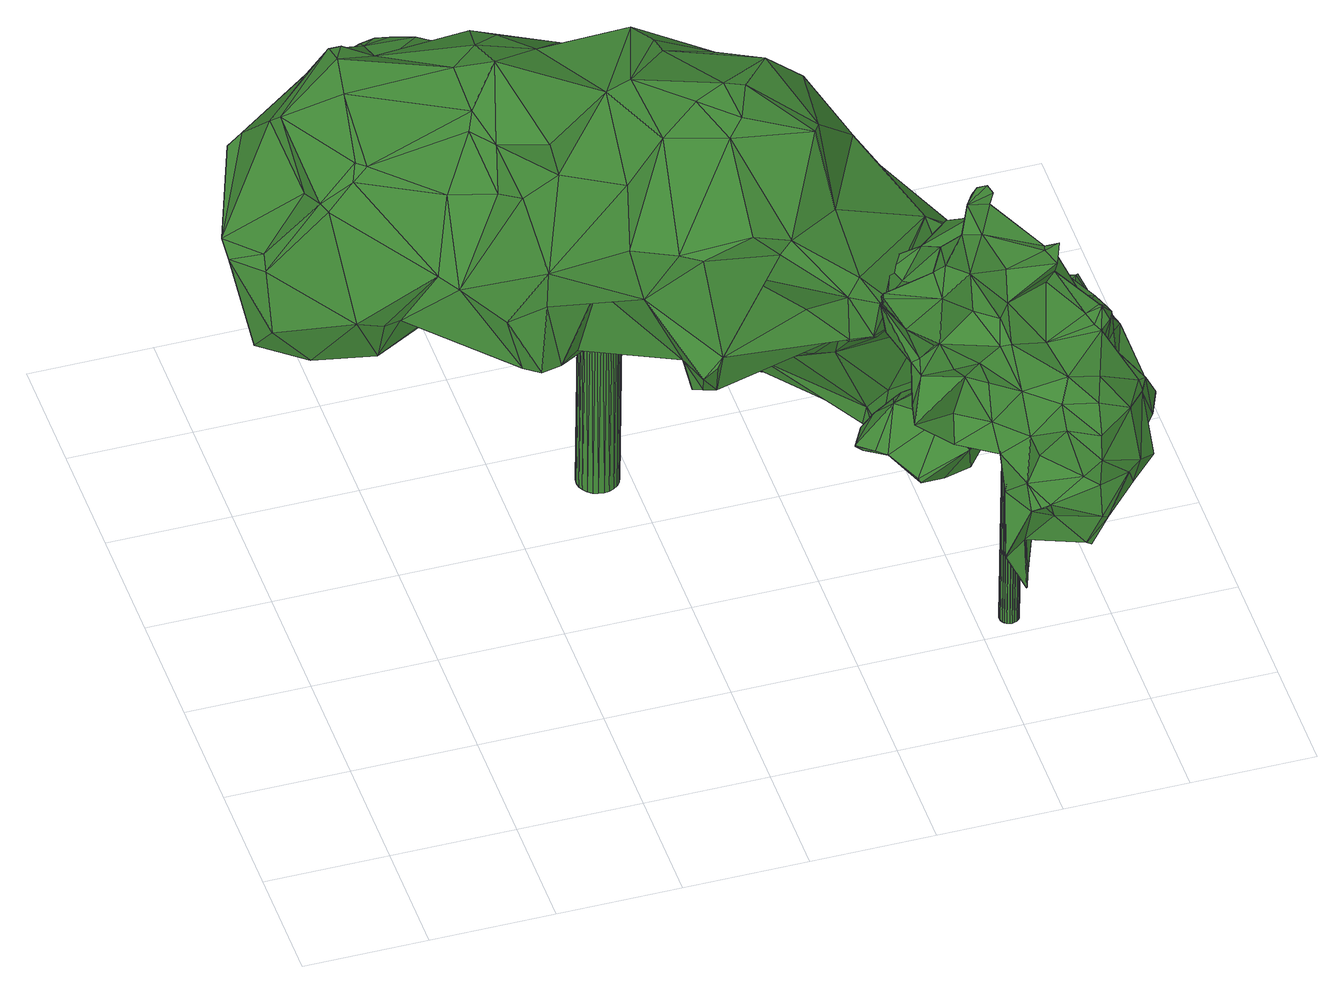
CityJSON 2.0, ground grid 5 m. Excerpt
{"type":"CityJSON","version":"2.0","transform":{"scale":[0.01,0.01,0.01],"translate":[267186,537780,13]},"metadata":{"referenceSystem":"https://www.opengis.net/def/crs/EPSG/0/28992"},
"CityObjects":{
"tree1":{"type":"SolitaryVegetationObject","attributes":{"gtid":66,"crown_width_m":21.35,"crown_median_z":25.38,"crown_r50_m":0.477,"crown_porosity":0.88,"trunk_H_m":12.25,"trunk_DBH_m":1.67,"trunk_radius_m":0.837,"trunk_base_height_m":13.13,"original_gtid":"66"},"geometry":[{"type":"Solid","lod":"3","boundaries":[[[[0,1,2]],[[3,4,5]],[[6,7,8]],[[9,6,8]],[[10,11,12]],[[13,14,15]],[[13,15,16]],[[17,0,18]],[[19,20,21]],[[22,23,24]],[[25,24,23]],[[26,27,28]],[[29,30,31]],[[26,28,32]],[[33,34,35]],[[6,36,37]],[[34,38,35]],[[34,39,38]],[[40,41,42]],[[43,44,45]],[[46,47,48]],[[49,50,51]],[[52,53,48]],[[54,35,38]],[[55,56,14]],[[57,58,59]],[[59,58,60]],[[46,48,53]],[[61,60,62]],[[63,64,21]],[[65,66,67]],[[68,1,69]],[[70,71,72]],[[73,74,75]],[[76,77,78]],[[79,80,74]],[[81,82,83]],[[84,66,31]],[[84,31,72]],[[85,86,87]],[[85,75,86]],[[53,88,89]],[[85,73,75]],[[52,88,53]],[[39,43,38]],[[53,89,46]],[[46,89,90]],[[91,92,93]],[[25,23,94]],[[95,76,96]],[[43,97,54]],[[98,99,100]],[[86,75,45]],[[44,86,45]],[[101,95,96]],[[6,102,36]],[[103,104,77]],[[105,106,61]],[[55,14,13]],[[54,38,43]],[[107,73,108]],[[107,79,73]],[[109,42,110]],[[111,112,113]],[[91,93,114]],[[115,51,50]],[[72,71,116]],[[80,97,43]],[[109,117,118]],[[75,119,45]],[[19,21,120]],[[64,120,21]],[[121,96,76]],[[122,123,124]],[[121,78,77]],[[20,125,4]],[[126,127,128]],[[129,130,131]],[[22,129,131]],[[130,129,98]],[[15,132,133]],[[109,118,42]],[[0,2,134]],[[22,24,129]],[[25,129,24]],[[131,135,136]],[[137,138,139]],[[128,140,141]],[[142,23,143]],[[42,118,40]],[[138,137,118]],[[144,145,146]],[[147,30,29]],[[94,142,148]],[[107,108,149]],[[1,150,100]],[[151,152,143]],[[7,137,139]],[[15,14,153]],[[154,155,47]],[[156,157,158]],[[55,27,56]],[[41,145,42]],[[133,159,160]],[[133,160,161]],[[65,162,66]],[[6,37,7]],[[69,1,17]],[[76,78,121]],[[163,164,165]],[[134,18,0]],[[4,166,167]],[[1,0,17]],[[168,169,170]],[[168,170,171]],[[51,115,82]],[[3,20,4]],[[172,173,174]],[[159,174,173]],[[66,162,175]],[[83,176,177]],[[177,174,83]],[[172,174,177]],[[61,178,105]],[[179,148,142]],[[23,22,136]],[[15,161,16]],[[67,180,116]],[[98,129,99]],[[76,95,181]],[[182,27,183]],[[183,40,37]],[[58,49,51]],[[62,60,58]],[[172,63,184]],[[185,186,95]],[[187,188,92]],[[135,92,188]],[[73,189,52]],[[85,189,73]],[[190,37,40]],[[52,189,88]],[[34,191,39]],[[192,39,191]],[[193,93,130]],[[111,194,102]],[[128,195,126]],[[128,127,196]],[[133,132,159]],[[153,112,197]],[[159,132,174]],[[83,174,132]],[[154,47,46]],[[107,96,79]],[[80,79,121]],[[121,79,96]],[[48,47,149]],[[126,145,198]],[[33,199,200]],[[201,200,199]],[[88,189,70]],[[71,70,189]],[[202,203,204]],[[203,157,204]],[[153,132,15]],[[116,71,189]],[[87,189,85]],[[116,189,87]],[[175,31,66]],[[7,190,137]],[[182,183,37]],[[190,118,137]],[[190,40,118]],[[148,2,100]],[[68,205,150]],[[179,134,2]],[[190,7,37]],[[134,179,18]],[[7,139,8]],[[94,23,142]],[[81,206,51]],[[51,206,207]],[[182,36,102]],[[208,209,210]],[[61,62,178]],[[102,8,178]],[[211,203,202]],[[145,212,198]],[[161,213,123]],[[131,136,22]],[[27,13,28]],[[214,183,27]],[[183,214,215]],[[179,2,148]],[[89,208,90]],[[208,70,216]],[[116,180,72]],[[113,112,14]],[[106,138,117]],[[106,117,18]],[[138,105,139]],[[8,139,105]],[[8,105,178]],[[217,218,141]],[[159,173,160]],[[219,160,173]],[[220,160,219]],[[221,222,223]],[[221,110,222]],[[224,164,163]],[[224,225,164]],[[167,5,4]],[[220,226,227]],[[3,227,226]],[[169,11,114]],[[169,168,10]],[[45,119,80]],[[45,80,43]],[[1,100,2]],[[220,227,124]],[[228,34,229]],[[91,11,120]],[[114,11,91]],[[219,226,220]],[[230,231,232]],[[21,233,63]],[[98,205,171]],[[90,234,46]],[[228,65,191]],[[113,194,111]],[[182,102,194]],[[120,11,235]],[[165,235,11]],[[11,169,12]],[[145,144,212]],[[120,64,187]],[[125,165,164]],[[182,56,27]],[[90,210,236]],[[172,184,173]],[[219,173,184]],[[62,207,206]],[[81,51,82]],[[237,146,238]],[[3,5,227]],[[142,239,179]],[[20,235,125]],[[33,200,229]],[[131,130,93]],[[130,98,193]],[[79,74,73]],[[165,11,10]],[[83,115,176]],[[29,240,147]],[[179,60,61]],[[219,233,3]],[[13,201,32]],[[115,83,82]],[[141,218,241]],[[224,198,225]],[[225,198,242]],[[32,28,13]],[[242,198,212]],[[214,27,26]],[[187,91,120]],[[205,218,217]],[[243,244,185]],[[26,181,214]],[[90,211,202]],[[146,237,230]],[[168,165,10]],[[205,98,100]],[[150,205,100]],[[135,131,93]],[[204,232,231]],[[41,146,145]],[[168,217,165]],[[156,204,157]],[[201,199,32]],[[42,145,110]],[[225,245,204]],[[120,235,19]],[[246,40,183]],[[81,111,206]],[[236,158,203]],[[18,179,106]],[[230,144,146]],[[230,232,144]],[[112,153,14]],[[126,195,222]],[[241,218,205]],[[19,235,20]],[[164,225,125]],[[115,50,176]],[[112,111,81]],[[68,241,205]],[[63,172,247]],[[63,247,64]],[[64,247,176]],[[177,176,247]],[[177,247,172]],[[187,64,50]],[[95,101,185]],[[145,222,110]],[[241,222,128]],[[128,141,241]],[[153,197,132]],[[156,167,166]],[[243,248,244]],[[155,185,101]],[[161,229,16]],[[229,200,16]],[[65,192,191]],[[194,56,182]],[[240,167,249]],[[228,229,161]],[[237,248,243]],[[237,238,248]],[[237,243,154]],[[155,154,243]],[[90,202,234]],[[84,180,66]],[[72,180,84]],[[243,185,155]],[[246,146,41]],[[223,222,250]],[[33,229,34]],[[181,77,76]],[[227,5,251]],[[167,251,5]],[[193,98,171]],[[10,12,169]],[[34,228,191]],[[160,124,213]],[[220,124,160]],[[246,41,40]],[[252,240,236]],[[242,245,225]],[[219,3,226]],[[184,233,219]],[[15,133,161]],[[217,163,165]],[[179,239,60]],[[60,239,59]],[[20,3,233]],[[20,233,21]],[[203,158,157]],[[184,63,233]],[[116,87,67]],[[87,86,67]],[[86,44,67]],[[213,124,123]],[[202,154,234]],[[202,237,154]],[[46,234,154]],[[202,231,237]],[[237,231,230]],[[194,14,56]],[[202,204,231]],[[221,109,110]],[[105,138,106]],[[55,13,27]],[[52,108,73]],[[181,186,214]],[[102,206,111]],[[129,25,99]],[[4,125,166]],[[114,93,170]],[[195,128,222]],[[69,222,241]],[[88,208,89]],[[236,203,90]],[[211,90,203]],[[251,167,240]],[[251,240,29]],[[160,213,161]],[[240,252,147]],[[29,31,175]],[[88,70,208]],[[253,102,178]],[[69,250,222]],[[148,99,94]],[[59,239,151]],[[254,161,123]],[[150,1,68]],[[69,17,250]],[[132,197,81]],[[162,123,122]],[[254,123,162]],[[43,192,44]],[[43,39,192]],[[26,32,77]],[[9,102,6]],[[9,8,102]],[[156,166,225]],[[225,166,125]],[[122,124,175]],[[122,175,162]],[[175,124,251]],[[29,175,251]],[[239,143,152]],[[251,124,227]],[[127,126,198]],[[48,108,52]],[[149,108,48]],[[61,106,179]],[[128,196,140]],[[68,69,241]],[[232,204,245]],[[225,204,156]],[[221,223,17]],[[17,223,250]],[[181,95,186]],[[145,126,222]],[[148,100,99]],[[185,244,186]],[[90,208,210]],[[193,170,93]],[[26,77,181]],[[210,209,147]],[[16,201,13]],[[200,201,16]],[[30,147,209]],[[58,207,62]],[[245,212,144]],[[245,242,212]],[[144,232,245]],[[255,215,256]],[[77,32,199]],[[188,50,49]],[[67,44,192]],[[65,67,192]],[[193,171,170]],[[37,36,182]],[[57,59,135]],[[240,249,236]],[[141,140,163]],[[141,163,217]],[[196,163,140]],[[138,118,117]],[[33,103,199]],[[238,255,256]],[[214,256,215]],[[244,248,256]],[[143,239,142]],[[25,94,99]],[[187,92,91]],[[135,93,92]],[[252,210,147]],[[67,66,180]],[[155,101,149]],[[96,149,101]],[[107,149,96]],[[155,149,47]],[[252,236,210]],[[171,205,168]],[[168,205,217]],[[196,198,163]],[[163,198,224]],[[132,81,83]],[[112,81,197]],[[18,117,17]],[[17,117,221]],[[109,221,117]],[[75,74,119]],[[125,235,165]],[[58,188,49]],[[57,135,58]],[[135,188,58]],[[146,255,238]],[[59,151,135]],[[135,151,136]],[[151,239,152]],[[23,151,143]],[[136,151,23]],[[127,198,196]],[[167,156,158]],[[167,158,249]],[[249,158,236]],[[254,228,161]],[[238,256,248]],[[199,103,77]],[[121,77,104]],[[72,216,70]],[[31,216,72]],[[114,170,169]],[[178,62,253]],[[51,207,58]],[[119,74,80]],[[254,162,65]],[[254,65,228]],[[176,50,64]],[[188,187,50]],[[246,183,255]],[[246,255,146]],[[183,215,255]],[[31,30,216]],[[253,206,102]],[[62,206,253]],[[14,194,113]],[[54,97,104]],[[121,104,80]],[[80,104,97]],[[33,104,103]],[[35,104,33]],[[54,104,35]],[[186,244,256]],[[186,256,214]],[[30,209,216]],[[216,209,208]],[[257,258,259]],[[257,259,260]],[[260,259,261]],[[260,261,262]],[[259,258,263]],[[259,263,261]],[[261,263,264]],[[261,264,262]],[[263,258,265]],[[263,265,264]],[[264,265,266]],[[264,266,262]],[[265,258,267]],[[265,267,266]],[[266,267,268]],[[266,268,262]],[[267,258,269]],[[267,269,268]],[[268,269,270]],[[268,270,262]],[[269,258,271]],[[269,271,270]],[[270,271,272]],[[270,272,262]],[[271,258,273]],[[271,273,272]],[[272,273,274]],[[272,274,262]],[[273,258,275]],[[273,275,274]],[[274,275,276]],[[274,276,262]],[[275,258,277]],[[275,277,276]],[[276,277,278]],[[276,278,262]],[[277,258,279]],[[277,279,278]],[[278,279,280]],[[278,280,262]],[[279,258,281]],[[279,281,280]],[[280,281,282]],[[280,282,262]],[[281,258,283]],[[281,283,282]],[[282,283,284]],[[282,284,262]],[[283,258,285]],[[283,285,284]],[[284,285,286]],[[284,286,262]],[[285,258,287]],[[285,287,286]],[[286,287,288]],[[286,288,262]],[[287,258,289]],[[287,289,288]],[[288,289,290]],[[288,290,262]],[[289,258,291]],[[289,291,290]],[[290,291,292]],[[290,292,262]],[[291,258,293]],[[291,293,292]],[[292,293,294]],[[292,294,262]],[[293,258,295]],[[293,295,294]],[[294,295,296]],[[294,296,262]],[[295,258,297]],[[295,297,296]],[[296,297,298]],[[296,298,262]],[[297,258,299]],[[297,299,298]],[[298,299,300]],[[298,300,262]],[[299,258,301]],[[299,301,300]],[[300,301,302]],[[300,302,262]],[[301,258,303]],[[301,303,302]],[[302,303,304]],[[302,304,262]],[[303,258,305]],[[303,305,304]],[[304,305,306]],[[304,306,262]],[[305,258,257]],[[305,257,306]],[[306,257,260]],[[306,260,262]]]]}]},
"tree2":{"type":"SolitaryVegetationObject","attributes":{"gtid":135,"crown_width_m":10.84,"crown_median_z":24.86,"crown_r50_m":0.402,"crown_porosity":0.897,"trunk_H_m":11.74,"trunk_DBH_m":0.772,"trunk_radius_m":0.386,"trunk_base_height_m":13.12,"original_gtid":"135"},"geometry":[{"type":"Solid","lod":"3","boundaries":[[[[307,308,309]],[[310,311,312]],[[313,314,315]],[[316,317,318]],[[319,320,321]],[[322,323,324]],[[325,326,327]],[[328,329,330]],[[331,332,333]],[[334,335,336]],[[337,335,334]],[[338,339,340]],[[341,342,343]],[[344,345,346]],[[347,348,349]],[[350,351,352]],[[353,354,334]],[[355,356,357]],[[358,359,360]],[[361,362,363]],[[364,363,362]],[[365,366,367]],[[368,369,370]],[[371,372,355]],[[373,367,366]],[[374,375,376]],[[322,377,323]],[[325,378,379]],[[350,380,381]],[[382,383,384]],[[385,386,308]],[[310,387,388]],[[389,388,387]],[[390,391,392]],[[393,369,394]],[[395,396,397]],[[368,394,369]],[[398,399,361]],[[400,335,401]],[[400,401,402]],[[403,404,405]],[[406,407,408]],[[348,409,410]],[[348,410,411]],[[412,413,414]],[[312,354,387]],[[312,387,310]],[[371,357,372]],[[412,312,415]],[[416,393,417]],[[418,419,420]],[[390,416,391]],[[359,421,422]],[[417,423,416]],[[424,405,425]],[[328,426,427]],[[412,414,312]],[[337,312,414]],[[391,428,392]],[[329,429,330]],[[339,430,315]],[[327,326,431]],[[351,432,360]],[[312,311,415]],[[413,412,415]],[[310,415,311]],[[433,434,435]],[[436,434,433]],[[380,356,437]],[[365,438,439]],[[440,347,441]],[[442,431,443]],[[349,411,319]],[[444,343,445]],[[349,348,411]],[[446,339,447]],[[448,449,450]],[[451,452,333]],[[453,415,310]],[[454,455,456]],[[457,458,459]],[[460,325,327]],[[319,321,461]],[[393,462,463]],[[361,399,362]],[[464,315,430]],[[406,433,407]],[[436,433,406]],[[465,466,467]],[[467,466,468]],[[469,330,429]],[[330,444,328]],[[325,470,326]],[[379,470,325]],[[471,355,472]],[[473,472,355]],[[427,362,399]],[[364,362,427]],[[427,426,364]],[[439,474,475]],[[476,464,402]],[[449,384,477]],[[477,384,478]],[[479,477,478]],[[480,419,382]],[[440,419,480]],[[336,481,482]],[[465,483,466]],[[478,484,485]],[[355,372,473]],[[384,383,478]],[[486,487,488]],[[428,423,417]],[[488,485,486]],[[365,455,489]],[[477,490,491]],[[492,493,494]],[[487,495,496]],[[482,481,430]],[[489,497,380]],[[416,423,391]],[[487,496,488]],[[469,341,444]],[[482,498,336]],[[381,346,351]],[[357,499,372]],[[456,500,501]],[[456,501,454]],[[493,502,503]],[[471,459,355]],[[314,313,504]],[[505,463,462]],[[346,437,344]],[[431,326,506]],[[359,422,390]],[[507,508,509]],[[510,509,508]],[[371,355,357]],[[511,512,375]],[[444,341,343]],[[491,490,513]],[[334,354,312]],[[401,429,402]],[[314,447,339]],[[514,492,515]],[[312,337,334]],[[516,349,319]],[[517,518,519]],[[353,387,354]],[[308,386,511]],[[520,521,505]],[[510,505,521]],[[449,491,522]],[[477,491,449]],[[350,352,523]],[[350,523,380]],[[419,418,484]],[[485,484,418]],[[460,378,325]],[[488,524,485]],[[345,344,525]],[[526,358,432]],[[518,319,527]],[[528,529,530]],[[528,530,531]],[[408,532,520]],[[327,533,514]],[[442,533,431]],[[331,534,418]],[[431,533,327]],[[313,435,504]],[[457,535,458]],[[406,536,436]],[[536,421,358]],[[358,526,536]],[[398,397,537]],[[538,539,540]],[[413,539,538]],[[361,397,398]],[[396,408,407]],[[535,457,501]],[[519,541,542]],[[533,442,522]],[[431,543,443]],[[544,543,431]],[[545,546,547]],[[442,449,522]],[[367,438,365]],[[548,541,519]],[[308,549,309]],[[402,550,476]],[[476,399,398]],[[499,473,372]],[[442,551,552]],[[553,332,554]],[[433,435,313]],[[555,556,557]],[[378,460,548]],[[558,496,495]],[[378,548,559]],[[518,559,548]],[[483,465,549]],[[338,340,560]],[[561,373,352]],[[483,549,308]],[[561,351,360]],[[367,561,438]],[[367,373,561]],[[459,512,355]],[[355,512,511]],[[393,394,417]],[[415,453,413]],[[424,425,500]],[[399,550,329]],[[360,438,561]],[[328,444,445]],[[438,562,439]],[[318,317,452]],[[333,452,317]],[[328,445,395]],[[563,507,564]],[[511,466,483]],[[375,466,511]],[[492,502,493]],[[565,546,467]],[[469,444,330]],[[359,566,360]],[[385,308,307]],[[446,465,339]],[[339,465,467]],[[511,483,308]],[[476,550,399]],[[515,567,568]],[[492,569,567]],[[518,548,519]],[[437,525,344]],[[385,525,437]],[[570,564,507]],[[370,571,502]],[[400,336,335]],[[322,538,377]],[[572,538,322]],[[407,397,396]],[[573,315,464]],[[368,370,502]],[[368,502,574]],[[469,324,341]],[[376,375,458]],[[437,355,385]],[[324,469,429]],[[522,491,428]],[[575,557,556]],[[529,307,309]],[[529,309,435]],[[451,333,332]],[[565,547,546]],[[576,370,369]],[[576,369,393]],[[478,403,479]],[[402,464,481]],[[348,577,409]],[[347,577,348]],[[374,495,578]],[[553,493,579]],[[452,451,580]],[[425,496,558]],[[574,394,368]],[[531,345,525]],[[570,323,377]],[[518,320,319]],[[360,432,358]],[[455,497,489]],[[454,497,455]],[[442,450,449]],[[408,396,532]],[[341,532,396]],[[324,429,401]],[[401,335,322]],[[401,322,324]],[[464,537,573]],[[547,581,545]],[[340,467,560]],[[535,501,500]],[[542,582,519]],[[329,550,402]],[[573,397,407]],[[573,407,433]],[[363,397,361]],[[573,537,397]],[[513,474,392]],[[475,474,513]],[[428,583,392]],[[339,315,314]],[[476,537,464]],[[398,537,476]],[[503,502,571]],[[517,320,518]],[[318,452,388]],[[389,318,388]],[[478,383,484]],[[404,524,488]],[[559,527,584]],[[554,585,553]],[[586,585,554]],[[320,517,321]],[[321,517,568]],[[328,427,329]],[[414,587,337]],[[377,540,564]],[[471,457,459]],[[335,337,587]],[[570,377,564]],[[588,332,331]],[[461,321,568]],[[329,402,429]],[[395,445,342]],[[568,582,515]],[[568,519,582]],[[425,404,496]],[[357,472,499]],[[471,472,357]],[[471,357,454]],[[514,582,542]],[[514,515,582]],[[519,568,517]],[[518,527,559]],[[346,345,526]],[[316,318,578]],[[316,578,487]],[[508,589,590]],[[396,342,341]],[[516,585,349]],[[497,357,356]],[[569,516,567]],[[591,513,490]],[[427,399,329]],[[307,525,385]],[[391,423,428]],[[496,404,488]],[[505,462,520]],[[592,389,565]],[[593,594,479]],[[374,578,318]],[[485,524,403]],[[307,529,525]],[[375,595,592]],[[374,558,495]],[[553,596,332]],[[579,596,553]],[[456,424,500]],[[487,534,316]],[[506,584,410]],[[487,578,495]],[[404,403,524]],[[339,482,430]],[[473,499,472]],[[323,520,597]],[[323,597,341]],[[355,511,386]],[[385,355,386]],[[474,359,390]],[[474,390,392]],[[453,539,413]],[[592,575,556]],[[436,536,526]],[[530,434,526]],[[334,498,353]],[[336,498,334]],[[335,587,322]],[[587,572,322]],[[477,591,490]],[[545,482,560]],[[462,421,406]],[[421,536,406]],[[324,323,341]],[[538,540,377]],[[380,523,489]],[[520,323,570]],[[440,577,347]],[[332,580,451]],[[598,580,332]],[[440,480,577]],[[564,598,596]],[[599,409,577]],[[332,596,598]],[[568,567,461]],[[592,318,389]],[[556,375,592]],[[492,567,515]],[[376,458,558]],[[508,590,510]],[[600,545,498]],[[600,498,482]],[[600,482,545]],[[441,588,440]],[[441,586,588]],[[411,527,319]],[[569,494,516]],[[591,477,594]],[[591,594,439]],[[461,567,516]],[[528,525,529]],[[531,525,528]],[[477,479,594]],[[445,343,342]],[[396,395,342]],[[574,502,492]],[[552,480,448]],[[340,339,467]],[[433,601,573]],[[313,601,433]],[[526,432,346]],[[500,425,535]],[[545,581,353]],[[313,315,601]],[[573,601,315]],[[376,558,374]],[[475,591,439]],[[463,576,393]],[[419,588,420]],[[482,338,560]],[[588,331,420]],[[388,452,602]],[[388,602,310]],[[482,339,338]],[[410,584,527]],[[470,506,326]],[[379,506,470]],[[378,506,379]],[[382,384,448]],[[480,382,448]],[[397,363,603]],[[449,448,384]],[[589,493,604]],[[485,403,478]],[[592,565,575]],[[592,374,318]],[[425,405,404]],[[364,426,603]],[[364,603,363]],[[390,422,416]],[[346,381,437]],[[380,437,381]],[[417,394,428]],[[522,394,533]],[[428,394,522]],[[359,358,421]],[[331,418,420]],[[591,475,513]],[[351,346,432]],[[366,352,373]],[[484,383,419]],[[419,383,382]],[[513,583,491]],[[392,583,513]],[[561,352,351]],[[349,585,347]],[[493,553,585]],[[493,585,494]],[[347,585,441]],[[428,491,583]],[[357,497,454]],[[341,597,532]],[[520,532,597]],[[435,447,504]],[[408,462,406]],[[520,462,408]],[[431,506,544]],[[435,309,447]],[[585,516,494]],[[425,558,458]],[[441,585,586]],[[516,319,461]],[[350,381,351]],[[501,457,454]],[[454,457,471]],[[526,531,530]],[[590,505,510]],[[375,605,555]],[[455,424,456]],[[593,424,455]],[[555,605,556]],[[375,556,605]],[[479,403,424]],[[479,424,593]],[[424,403,405]],[[535,425,458]],[[327,514,606]],[[599,551,409]],[[467,468,575]],[[309,549,447]],[[544,410,409]],[[360,566,438]],[[400,402,481]],[[529,434,530]],[[435,434,529]],[[375,557,466]],[[468,466,557]],[[314,504,447]],[[575,565,467]],[[389,547,565]],[[440,588,419]],[[545,353,498]],[[554,332,588]],[[546,545,560]],[[554,588,586]],[[587,538,572]],[[587,414,538]],[[413,538,414]],[[467,546,560]],[[526,345,531]],[[310,602,453]],[[598,602,580]],[[580,602,452]],[[508,596,579]],[[316,534,317]],[[366,365,523]],[[352,366,523]],[[489,523,365]],[[333,317,331]],[[331,317,534]],[[579,589,508]],[[493,589,579]],[[599,577,480]],[[480,552,599]],[[505,576,463]],[[555,557,375]],[[465,447,549]],[[446,447,465]],[[492,494,569]],[[541,606,542]],[[410,544,506]],[[542,606,514]],[[552,450,442]],[[448,450,552]],[[598,564,602]],[[508,507,596]],[[563,596,507]],[[453,602,564]],[[551,544,409]],[[355,437,356]],[[570,521,520]],[[509,521,570]],[[510,521,509]],[[380,497,356]],[[389,581,547]],[[459,458,375]],[[459,375,512]],[[389,387,581]],[[353,581,387]],[[410,527,411]],[[563,564,596]],[[507,509,570]],[[485,418,607]],[[485,607,486]],[[418,534,607]],[[400,481,336]],[[486,607,487]],[[575,468,557]],[[443,551,442]],[[430,481,464]],[[487,607,534]],[[439,608,365]],[[439,594,608]],[[593,455,608]],[[593,608,594]],[[552,551,599]],[[365,608,455]],[[590,576,505]],[[370,576,590]],[[526,434,436]],[[493,571,604]],[[493,503,571]],[[514,574,492]],[[533,394,574]],[[533,574,514]],[[564,539,453]],[[540,539,564]],[[589,604,571]],[[589,571,590]],[[370,590,571]],[[443,543,551]],[[551,543,544]],[[562,566,439]],[[474,439,566]],[[438,566,562]],[[359,474,566]],[[327,606,460]],[[548,606,541]],[[460,606,548]],[[559,584,378]],[[506,378,584]],[[393,416,422]],[[462,422,421]],[[393,422,462]],[[592,595,374]],[[375,374,595]],[[328,603,426]],[[395,603,328]],[[395,397,603]],[[609,610,611]],[[609,611,612]],[[612,611,613]],[[612,613,614]],[[611,610,615]],[[611,615,613]],[[613,615,616]],[[613,616,614]],[[615,610,617]],[[615,617,616]],[[616,617,618]],[[616,618,614]],[[617,610,619]],[[617,619,618]],[[618,619,620]],[[618,620,614]],[[619,610,621]],[[619,621,620]],[[620,621,622]],[[620,622,614]],[[621,610,623]],[[621,623,622]],[[622,623,624]],[[622,624,614]],[[623,610,625]],[[623,625,624]],[[624,625,626]],[[624,626,614]],[[625,610,627]],[[625,627,626]],[[626,627,628]],[[626,628,614]],[[627,610,629]],[[627,629,628]],[[628,629,630]],[[628,630,614]],[[629,610,631]],[[629,631,630]],[[630,631,632]],[[630,632,614]],[[631,610,633]],[[631,633,632]],[[632,633,634]],[[632,634,614]],[[633,610,635]],[[633,635,634]],[[634,635,636]],[[634,636,614]],[[635,610,637]],[[635,637,636]],[[636,637,638]],[[636,638,614]],[[637,610,639]],[[637,639,638]],[[638,639,640]],[[638,640,614]],[[639,610,641]],[[639,641,640]],[[640,641,642]],[[640,642,614]],[[641,610,643]],[[641,643,642]],[[642,643,644]],[[642,644,614]],[[643,610,645]],[[643,645,644]],[[644,645,646]],[[644,646,614]],[[645,610,647]],[[645,647,646]],[[646,647,648]],[[646,648,614]],[[647,610,649]],[[647,649,648]],[[648,649,650]],[[648,650,614]],[[649,610,651]],[[649,651,650]],[[650,651,652]],[[650,652,614]],[[651,610,653]],[[651,653,652]],[[652,653,654]],[[652,654,614]],[[653,610,655]],[[653,655,654]],[[654,655,656]],[[654,656,614]],[[655,610,657]],[[655,657,656]],[[656,657,658]],[[656,658,614]],[[657,610,609]],[[657,609,658]],[[658,609,612]],[[658,612,614]]]]}]}
},
"vertices":[
[2162,740,1595],[2124,701,1473],[2206,763,1567],[1469,1990,684],[1427,1660,835],[1355,1925,728],[1658,1876,2036],[1770,1465,2193],[1977,1605,2146],[1691,1814,1953],[2209,1114,655],[2217,1175,642],[2230,1113,620],[1433,2470,1628],[1734,2201,1691],[1595,2373,1259],[1473,2541,1212],[2041,754,1646],[2097,789,1702],[1905,1469,695],[1708,1728,779],[1909,1502,666],[2857,996,1171],[2788,1092,1399],[2859,978,1192],[2843,961,1229],[1043,2280,1881],[1246,2155,1914],[1150,2347,1846],[811,2250,623],[741,2268,621],[703,2327,598],[1086,2486,1767],[984,2844,1454],[905,2925,1181],[890,2870,1456],[1643,1936,2041],[1474,1688,2099],[792,2923,1262],[844,2938,1191],[1495,1354,2080],[1276,1065,1818],[1430,935,1864],[675,2889,1309],[373,2719,1085],[362,2721,1223],[396,1696,1139],[355,1922,1524],[145,2046,1172],[2232,1585,1163],[2207,1804,1014],[2146,1945,1348],[50,2210,1121],[143,1957,939],[830,2865,1472],[1458,2064,1788],[1561,2064,1931],[2236,1280,1356],[2287,1614,1436],[2453,1188,1490],[2365,1396,1681],[2272,1440,1819],[2261,1680,1685],[2013,1817,588],[2139,1657,706],[885,2790,693],[759,2673,538],[499,2628,818],[2050,771,1407],[2048,760,1426],[337,2310,477],[313,2385,485],[365,2377,461],[51,2301,1148],[229,2622,1360],[175,2629,1302],[545,2426,1816],[708,2480,1744],[585,2502,1806],[268,2391,1608],[480,2607,1604],[2009,2030,1337],[2145,1992,1221],[2135,2181,948],[530,2399,600],[113,2405,1102],[315,2670,1043],[275,2585,901],[113,2088,773],[286,1928,787],[502,1771,887],[2234,1354,844],[2257,1460,1029],[2466,1096,851],[2750,1059,1410],[524,2274,1777],[296,2338,1666],[762,2832,1490],[2417,1013,1170],[2470,1033,1297],[2217,784,1430],[486,2008,1666],[1906,2017,1841],[774,2664,1514],[765,2799,1506],[2085,1272,2065],[2079,1045,1832],[334,2164,1418],[156,2108,1208],[1711,895,1917],[1512,884,1856],[1921,2050,1732],[1836,2129,1563],[1773,2178,1694],[2281,1119,597],[2166,1988,1142],[328,2509,619],[1863,898,1859],[1726,1236,2120],[282,2669,1313],[2174,1366,676],[547,2538,1773],[1243,2496,812],[1255,2530,819],[1343,2321,602],[1514,1516,978],[1478,774,1360],[1495,835,1254],[1545,826,1248],[2843,945,1179],[2608,1095,939],[2629,1117,952],[1925,2182,927],[1700,2208,848],[2192,761,1602],[2569,1253,1194],[2723,1119,1167],[1791,1294,2159],[2054,1217,2086],[1850,1441,2182],[1541,919,1209],[1742,996,1256],[2696,1075,1465],[2717,1149,1445],[1007,1246,1450],[1320,1024,1597],[1010,1234,1628],[775,2230,655],[2494,1010,1490],[340,1982,1520],[2150,743,1426],[2657,1171,1403],[2677,1164,1441],[1776,2140,1347],[698,1633,1357],[463,1957,1615],[1263,1542,1089],[886,1580,1258],[971,1845,1121],[1926,2222,704],[1534,2310,741],[1391,2562,983],[933,2668,597],[1707,1200,1215],[1543,1500,1009],[1910,1384,814],[1394,1620,954],[1162,1946,837],[2222,1100,747],[2255,1106,601],[2279,1111,601],[2304,1092,819],[2036,2130,551],[1939,2171,608],[1982,2206,714],[909,2572,584],[2179,2030,900],[2047,2164,713],[2124,1596,2023],[2446,1084,1665],[492,2472,589],[936,2208,1857],[1582,2037,2038],[1377,1691,2058],[1954,2147,583],[523,1976,1664],[950,2021,1793],[2224,1612,884],[2258,1557,1119],[157,2337,745],[1656,1443,2150],[884,2812,1017],[828,2745,1041],[2464,1087,854],[1768,2108,1813],[1533,766,1411],[1475,913,1196],[1848,2119,1364],[1462,988,1284],[1023,2502,1693],[1202,2608,1421],[1299,2541,1571],[570,1699,1111],[699,1762,1019],[942,1338,1081],[2055,966,1185],[1955,2006,1745],[2128,1845,1467],[422,2101,708],[625,2214,688],[600,1997,924],[664,1754,1014],[1199,1230,1505],[1295,2521,839],[1062,2090,1954],[1190,1803,1747],[453,2247,576],[1949,1160,1024],[1975,973,1192],[1521,2139,631],[1409,2270,592],[1816,892,1803],[1555,779,1451],[1703,984,1649],[1472,1453,1238],[1210,1367,1095],[1487,2109,633],[1303,2184,617],[1042,2851,1018],[1081,2799,1254],[880,1344,1323],[937,1332,1086],[985,1244,1124],[1780,1860,724],[504,1698,1100],[1898,1438,733],[693,1795,1009],[753,1538,1355],[1020,1600,1693],[2580,1148,1527],[991,2080,814],[2021,812,1399],[1145,1301,1148],[793,1829,1574],[920,1963,1747],[1067,1257,1131],[1355,1353,1881],[2086,1943,673],[964,1737,1614],[1073,1976,955],[1930,930,1465],[1054,2179,682],[896,2128,841],[1901,1661,1800],[1073,2637,833],[1160,1591,1783],[1005,1886,1723],[1459,1796,12],[1375,1795,13],[1456,1817,12],[1476,1804,1237],[1473,1825,1237],[1392,1803,1238],[1447,1837,12],[1465,1845,1237],[1434,1855,12],[1451,1863,1237],[1416,1868,12],[1434,1876,1237],[1396,1876,12],[1413,1884,1237],[1374,1879,12],[1392,1887,1238],[1353,1876,13],[1370,1884,1238],[1333,1867,13],[1350,1875,1238],[1315,1854,13],[1333,1862,1239],[1302,1836,14],[1320,1845,1239],[1294,1816,14],[1311,1824,1239],[1291,1794,14],[1309,1803,1239],[1294,1773,14],[1312,1781,1240],[1303,1753,14],[1320,1761,1240],[1316,1735,14],[1334,1744,1239],[1334,1722,14],[1351,1730,1239],[1354,1714,14],[1371,1722,1239],[1376,1711,13],[1393,1719,1239],[1397,1714,13],[1415,1722,1238],[1417,1723,13],[1435,1731,1238],[1435,1736,12],[1452,1744,1238],[1448,1754,12],[1465,1762,1238],[1456,1774,12],[1473,1782,1237],
[2498,1053,1552],[2569,1112,1535],[2538,1074,1493],[3129,705,892],[3116,710,819],[3114,743,802],[2492,1090,1159],[2530,1105,1176],[2608,1055,942],[3026,558,1384],[3029,518,1235],[3083,660,1315],[2846,269,764],[2819,311,761],[2806,356,789],[2802,750,898],[2661,700,945],[2600,767,793],[2524,52,652],[2456,82,796],[2454,86,796],[2266,866,683],[2392,983,684],[2457,813,666],[3078,320,1338],[3122,371,1098],[3155,439,1145],[2988,903,768],[2877,889,828],[2886,920,839],[2984,874,767],[2780,888,1148],[2705,1068,1151],[2790,876,1253],[2499,684,813],[2296,690,716],[2299,660,719],[2256,937,1632],[2243,972,1578],[2245,878,1630],[2959,95,1036],[2840,27,946],[2883,138,866],[2348,612,1730],[2183,704,1655],[2158,582,1794],[3051,960,948],[3071,909,891],[2578,930,1756],[2497,772,1711],[2526,808,1938],[2179,721,1463],[2224,547,1446],[2148,694,1639],[2236,1051,756],[2182,1051,696],[2110,885,768],[2109,883,764],[2322,468,1809],[2120,555,1816],[2119,553,1792],[2537,336,1211],[2492,360,1257],[2566,368,1243],[2561,862,1936],[2588,876,1952],[2118,583,1776],[2981,645,1497],[2813,808,1613],[2861,626,1561],[2844,660,924],[2546,103,668],[2529,51,652],[2398,728,1829],[2268,800,1629],[2818,40,1352],[2839,144,1423],[2702,163,1435],[2520,1054,1652],[2536,1046,1648],[3076,819,959],[3044,663,1124],[3074,843,1201],[2224,531,1245],[2221,495,1218],[2185,376,1287],[2361,488,1207],[2504,323,1202],[2222,829,737],[2429,822,873],[2290,981,850],[2318,1069,795],[2223,1102,658],[2651,945,830],[2646,930,826],[2509,986,694],[2705,376,1565],[2883,453,1600],[2764,570,1690],[2376,788,1170],[2396,841,1035],[2430,739,1055],[2814,15,965],[2764,53,816],[2784,57,798],[3078,654,769],[3043,639,768],[3049,653,765],[3090,655,778],[2242,516,1210],[2345,410,1126],[3043,294,1356],[2967,147,1364],[3051,267,1324],[2375,652,1361],[2269,547,1253],[2341,408,1127],[2584,477,1710],[2788,539,1765],[2138,874,744],[2186,1013,629],[2341,377,1146],[2516,839,674],[2664,1061,902],[2551,64,1020],[2170,730,1592],[2416,997,1137],[2363,927,1328],[2462,1011,1302],[2311,911,1300],[2373,894,1699],[2190,496,1665],[2308,451,1600],[2983,73,1160],[3055,139,1112],[2546,111,1122],[2584,51,1037],[2411,724,660],[2295,690,710],[2658,952,1254],[2535,1060,1264],[2711,132,1326],[2583,185,1286],[2616,174,1190],[3165,473,1105],[3152,517,1107],[3033,596,845],[2555,706,1869],[2449,518,1859],[2602,558,1806],[2779,641,1808],[2811,625,1792],[2704,789,1721],[2542,104,669],[2805,355,793],[2490,679,1276],[2494,583,1334],[2458,1064,829],[2707,1050,1402],[2749,997,1443],[2784,985,1346],[2748,994,1440],[2521,746,667],[2525,48,654],[2619,821,1908],[2641,847,1935],[2627,877,1951],[2247,491,1419],[2359,437,1469],[2440,1071,670],[2580,278,1436],[2742,218,1518],[2558,341,1624],[2814,18,1248],[2657,1029,890],[2764,933,973],[2688,1050,1452],[2872,238,1470],[2920,370,1574],[2969,416,1578],[3002,502,1536],[2950,455,1614],[2362,553,1896],[2485,401,1398],[2482,346,1249],[2653,216,1071],[2767,211,1138],[2785,177,1098],[2988,527,1547],[2944,473,1613],[2480,727,1869],[3000,949,960],[2626,874,1953],[2791,519,1819],[2770,606,1818],[2566,282,1173],[2626,210,1204],[2516,1065,1247],[2655,600,1298],[2540,120,833],[2848,556,1099],[2856,481,1174],[2800,587,1086],[2779,600,1223],[2691,930,1651],[2736,841,1686],[2405,441,1416],[2500,244,966],[2660,361,870],[2830,151,904],[2779,342,745],[2783,326,743],[2613,361,785],[2550,637,1082],[2696,696,1138],[2479,235,1182],[2320,576,1850],[2901,397,1587],[2474,951,1574],[2279,838,1432],[2700,279,820],[2426,830,1493],[2509,987,1453],[2365,896,1349],[2315,892,1586],[2435,739,1053],[2490,210,1012],[2990,521,1365],[2834,628,1819],[2338,801,1336],[2345,1063,820],[2975,682,826],[3023,604,841],[2949,619,891],[2584,296,790],[2567,338,822],[2603,48,1036],[2644,82,958],[2944,1000,1143],[3004,956,1334],[3008,955,1335],[2595,284,785],[2627,1086,1444],[2439,1067,667],[2621,48,1047],[2758,72,1134],[3009,294,1111],[3040,256,1097],[2629,835,1496],[2828,751,1379],[2706,926,1412],[2911,536,1577],[2621,268,803],[2928,998,1153],[2131,609,1712],[2300,499,1552],[2890,568,1110],[2934,556,929],[3000,948,1337],[2252,523,1479],[2718,316,837],[2789,365,796],[2751,157,928],[2756,623,1016],[2655,293,1296],[2951,739,859],[2430,981,918],[2559,282,1170],[2882,912,1306],[2555,528,1345],[2932,59,1122],[3011,590,1451],[2922,390,1193],[3140,485,1090],[3021,903,1112],[2622,378,855],[2362,456,1230],[2567,195,820],[2977,207,1070],[3047,227,1097],[2954,829,795],[3049,266,1321],[2884,358,1261],[2754,425,1362],[2451,408,1500],[2933,779,1376],[2535,417,1697],[2520,365,1604],[2920,672,1439],[3025,487,1105],[2536,759,986],[3100,467,1091],[2812,34,1109],[2932,851,1000],[2551,984,1111],[3005,637,985],[2178,856,747],[2708,248,1318],[2759,670,1537],[2540,181,816],[2878,364,1365],[2449,485,1700],[2664,595,11],[2625,595,12],[2662,605,11],[2686,611,1185],[2685,621,1185],[2647,610,1186],[2658,615,11],[2681,630,1185],[2652,623,11],[2674,638,1185],[2644,629,11],[2666,644,1185],[2635,632,11],[2657,648,1185],[2624,634,11],[2647,649,1185],[2615,632,12],[2637,647,1186],[2605,628,12],[2628,643,1186],[2597,622,12],[2620,637,1186],[2591,614,12],[2614,629,1186],[2588,605,13],[2610,620,1186],[2586,595,13],[2609,610,1187],[2588,585,13],[2610,600,1187],[2592,575,13],[2614,590,1187],[2598,567,13],[2621,583,1187],[2606,561,13],[2629,577,1187],[2616,558,13],[2638,573,1187],[2626,556,12],[2648,572,1186],[2635,558,12],[2658,573,1186],[2645,562,12],[2667,577,1186],[2653,568,12],[2675,583,1186],[2659,576,12],[2681,591,1185],[2662,585,11],[2685,601,1185]
]}
